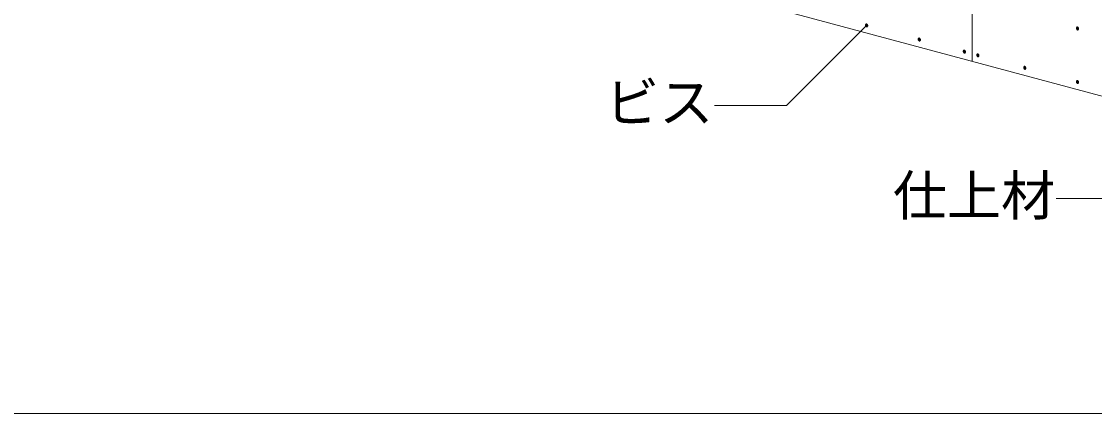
# Model space of a CAD drawing. Units: millimetres, scale not verified. Extents: x -23400 to 38824, y -71984 to 16500.
# Drawn here: x -10954 to -7380, y -10019 to -8715 of the extents above; entities that cross this region are included whole.
import ezdxf
from ezdxf.enums import TextEntityAlignment as Align

# ---------------------------------------------------------------- set-up
doc = ezdxf.new("R2010")
doc.units = ezdxf.units.MM
doc.header["$LTSCALE"] = 120
for name, color, linetype, lineweight in [('B-6_文字・矢印', 7, 'Continuous', 18), ('B-C_ビス・アンカーボルト・強調図形', 2, 'Continuous', 25), ('B-D_パネル', 4, 'Continuous', 9), ('F-3_ランナー', 4, 'Continuous', 9)]:
    doc.layers.add(name, color=color, linetype=linetype, lineweight=lineweight)
doc.styles.add('ＭＳ ゴシック', font='')
doc.styles.get('ＭＳ ゴシック').set_extended_font_data('MS Gothic')

msp = doc.modelspace()

# ---------------------------------------------------------------- linework, layer by layer
at = {"layer": 'B-6_文字・矢印'}
for p, q in [((-8405.8, -8993.9), (-8139.8, -8727.8)), ((-8645.8, -8993.9), (-8405.8, -8993.9))]:
    msp.add_line(p, q, dxfattribs=at)
msp.add_lwpolyline([(-7507.4, -9304), (-7267.4, -9304), (-6969.7, -9006.3)], dxfattribs=at)
at = {"layer": 'B-C_ビス・アンカーボルト・強調図形'}
for p, q in [((-8141.3, -8728.5), (-8140.7, -8728.1)), ((-8140.9, -8725.7), (-8140.4, -8726.5)), ((-8140.7, -8729.6), (-8140, -8729.2)), ((-8140.1, -8725.2), (-8139.6, -8726)), ((-8138.6, -8729.8), (-8138.1, -8730.6)), ((-8138.1, -8726.6), (-8137.5, -8726.3)), ((-8137.7, -8729.3), (-8137.2, -8730.1)), ((-8137.5, -8727.7), (-8136.8, -8727.3)), ((-7438.9, -8738.7), (-7438.2, -8738.3)), ((-7438.5, -8735.9), (-7438, -8736.7)), ((-7438.3, -8739.8), (-7437.6, -8739.4)), ((-7437.7, -8735.4), (-7437.2, -8736.3)), ((-7436.1, -8740), (-7435.7, -8740.8)), ((-7435.7, -8736.9), (-7435, -8736.5)), ((-7435.3, -8739.5), (-7434.8, -8740.4)), ((-7435.1, -8737.9), (-7434.4, -8737.6)), ((-7965.7, -8775.5), (-7965.1, -8775.2)), ((-7965.3, -8772.7), (-7964.8, -8773.6)), ((-7965.1, -8776.6), (-7964.4, -8776.2)), ((-7964.5, -8772.2), (-7964, -8773.1)), ((-7963, -8776.8), (-7962.5, -8777.7)), ((-7962.5, -8773.7), (-7961.9, -8773.3)), ((-7962.1, -8776.3), (-7961.6, -8777.2)), ((-7961.9, -8774.8), (-7961.2, -8774.4)), ((-7815.7, -8815.7), (-7815.1, -8815.3)), ((-7815.4, -8812.9), (-7814.9, -8813.8)), ((-7815.1, -8816.8), (-7814.5, -8816.4)), ((-7814.5, -8812.4), (-7814, -8813.3)), ((-7813, -8817), (-7812.5, -8817.9)), ((-7812.6, -8813.9), (-7811.9, -8813.5)), ((-7812.1, -8816.5), (-7811.7, -8817.4)), ((-7811.9, -8815), (-7811.3, -8814.6)), ((-7770.7, -8827.8), (-7770, -8827.4)), ((-7770.3, -8825), (-7769.8, -8825.8)), ((-7769.4, -8824.5), (-7768.9, -8825.4)), ((-7767.5, -8826), (-7766.8, -8825.6)), ((-7766.8, -8827), (-7766.2, -8826.7)), ((-7770, -8828.9), (-7769.4, -8828.5)), ((-7767.9, -8829.1), (-7767.4, -8829.9)), ((-7767.1, -8828.6), (-7766.6, -8829.5)), ((-7614.5, -8869.6), (-7613.8, -8869.3)), ((-7614.1, -8866.8), (-7613.6, -8867.7)), ((-7613.9, -8870.7), (-7613.2, -8870.3)), ((-7613.3, -8866.4), (-7612.8, -8867.2)), ((-7611.8, -8870.9), (-7611.3, -8871.8)), ((-7611.3, -8867.8), (-7610.7, -8867.4)), ((-7610.9, -8870.4), (-7610.4, -8871.3)), ((-7610.7, -8868.9), (-7610, -8868.5)), ((-7438.9, -8916.7), (-7438.2, -8916.3)), ((-7438.5, -8913.9), (-7438, -8914.7)), ((-7438.3, -8917.8), (-7437.6, -8917.4)), ((-7437.7, -8913.4), (-7437.2, -8914.3)), ((-7436.1, -8918), (-7435.7, -8918.8)), ((-7435.7, -8914.9), (-7435, -8914.5)), ((-7435.3, -8917.5), (-7434.8, -8918.4)), ((-7435.1, -8915.9), (-7434.4, -8915.6))]:
    msp.add_line(p, q, dxfattribs=at)
for points in [[(-8141.3, -8724.1), (-8141.8, -8724.5), (-8142.1, -8724.9), (-8142.5, -8725.5), (-8142.7, -8726.1), (-8142.8, -8726.8), (-8142.7, -8727.5), (-8142.6, -8728.2), (-8142.4, -8728.9), (-8142, -8729.6), (-8141.6, -8730.2), (-8141.1, -8730.8), (-8140.5, -8731.3), (-8139.9, -8731.7), (-8139.3, -8731.9), (-8138.7, -8732), (-8138, -8732.1), (-8137.4, -8731.9), (-8136.9, -8731.7), (-8136.4, -8731.3), (-8136, -8730.9), (-8135.7, -8730.3), (-8135.5, -8729.7), (-8135.4, -8729), (-8135.4, -8728.3), (-8135.6, -8727.6), (-8135.8, -8726.9), (-8136.1, -8726.2), (-8136.6, -8725.6), (-8137.1, -8725), (-8137.6, -8724.5), (-8138.2, -8724.2), (-8138.9, -8723.9), (-8139.5, -8723.8), (-8140.1, -8723.8), (-8140.7, -8723.9)], [(-7438.8, -8734.3), (-7439.3, -8734.7), (-7439.7, -8735.1), (-7440, -8735.7), (-7440.2, -8736.3), (-7440.3, -8737), (-7440.3, -8737.7), (-7440.2, -8738.4), (-7440, -8739.1), (-7439.6, -8739.8), (-7439.2, -8740.5), (-7438.7, -8741), (-7438.1, -8741.5), (-7437.5, -8741.9), (-7436.9, -8742.1), (-7436.2, -8742.3), (-7435.6, -8742.3), (-7435, -8742.2), (-7434.5, -8741.9), (-7434, -8741.6), (-7433.6, -8741.1), (-7433.3, -8740.6), (-7433.1, -8739.9), (-7433, -8739.3), (-7433, -8738.5), (-7433.1, -8737.8), (-7433.4, -8737.1), (-7433.7, -8736.4), (-7434.1, -8735.8), (-7434.6, -8735.2), (-7435.2, -8734.8), (-7435.8, -8734.4), (-7436.4, -8734.1), (-7437.1, -8734), (-7437.7, -8734), (-7438.3, -8734.1)], [(-7965.7, -8771.2), (-7966.1, -8771.5), (-7966.5, -8772), (-7966.8, -8772.5), (-7967.1, -8773.2), (-7967.1, -8773.8), (-7967.1, -8774.5), (-7967, -8775.3), (-7966.8, -8776), (-7966.4, -8776.7), (-7966, -8777.3), (-7965.5, -8777.9), (-7964.9, -8778.3), (-7964.3, -8778.7), (-7963.7, -8779), (-7963.1, -8779.1), (-7962.4, -8779.1), (-7961.8, -8779), (-7961.3, -8778.8), (-7960.8, -8778.4), (-7960.4, -8777.9), (-7960.1, -8777.4), (-7959.9, -8776.8), (-7959.8, -8776.1), (-7959.8, -8775.4), (-7960, -8774.7), (-7960.2, -8773.9), (-7960.5, -8773.3), (-7960.9, -8772.6), (-7961.4, -8772.1), (-7962, -8771.6), (-7962.6, -8771.2), (-7963.3, -8771), (-7963.9, -8770.8), (-7964.5, -8770.8), (-7965.1, -8770.9)], [(-7815.7, -8811.4), (-7816.2, -8811.7), (-7816.6, -8812.2), (-7816.9, -8812.7), (-7817.1, -8813.3), (-7817.2, -8814), (-7817.2, -8814.7), (-7817, -8815.5), (-7816.8, -8816.2), (-7816.5, -8816.9), (-7816, -8817.5), (-7815.5, -8818), (-7815, -8818.5), (-7814.4, -8818.9), (-7813.7, -8819.1), (-7813.1, -8819.3), (-7812.5, -8819.3), (-7811.9, -8819.2), (-7811.3, -8818.9), (-7810.8, -8818.6), (-7810.4, -8818.1), (-7810.1, -8817.6), (-7809.9, -8817), (-7809.8, -8816.3), (-7809.9, -8815.6), (-7810, -8814.8), (-7810.2, -8814.1), (-7810.6, -8813.4), (-7811, -8812.8), (-7811.5, -8812.2), (-7812, -8811.8), (-7812.6, -8811.4), (-7813.3, -8811.1), (-7813.9, -8811), (-7814.6, -8811), (-7815.1, -8811.1)], [(-7770.6, -8823.4), (-7771.1, -8823.8), (-7771.5, -8824.3), (-7771.8, -8824.8), (-7772, -8825.4), (-7772.1, -8826.1), (-7772.1, -8826.8), (-7771.9, -8827.5), (-7771.7, -8828.3), (-7771.4, -8828.9), (-7771, -8829.6), (-7770.5, -8830.1), (-7769.9, -8830.6), (-7769.3, -8831), (-7768.6, -8831.2), (-7768, -8831.4), (-7767.4, -8831.4), (-7766.8, -8831.3), (-7766.2, -8831), (-7765.8, -8830.7), (-7765.4, -8830.2), (-7765.1, -8829.7), (-7764.8, -8829), (-7764.8, -8828.4), (-7764.8, -8827.6), (-7764.9, -8826.9), (-7765.1, -8826.2), (-7765.5, -8825.5), (-7765.9, -8824.9), (-7766.4, -8824.3), (-7767, -8823.9), (-7767.6, -8823.5), (-7768.2, -8823.2), (-7768.8, -8823.1), (-7769.5, -8823.1), (-7770.1, -8823.2)], [(-7614.5, -8865.3), (-7614.9, -8865.6), (-7615.3, -8866.1), (-7615.6, -8866.6), (-7615.8, -8867.3), (-7615.9, -8867.9), (-7615.9, -8868.7), (-7615.8, -8869.4), (-7615.6, -8870.1), (-7615.2, -8870.8), (-7614.8, -8871.4), (-7614.3, -8872), (-7613.7, -8872.4), (-7613.1, -8872.8), (-7612.5, -8873.1), (-7611.9, -8873.2), (-7611.2, -8873.2), (-7610.6, -8873.1), (-7610.1, -8872.9), (-7609.6, -8872.5), (-7609.2, -8872), (-7608.9, -8871.5), (-7608.7, -8870.9), (-7608.6, -8870.2), (-7608.6, -8869.5), (-7608.7, -8868.8), (-7609, -8868), (-7609.3, -8867.4), (-7609.7, -8866.7), (-7610.2, -8866.2), (-7610.8, -8865.7), (-7611.4, -8865.3), (-7612, -8865.1), (-7612.7, -8864.9), (-7613.3, -8864.9), (-7613.9, -8865)], [(-7438.8, -8912.3), (-7439.3, -8912.7), (-7439.7, -8913.1), (-7440, -8913.7), (-7440.2, -8914.3), (-7440.3, -8915), (-7440.3, -8915.7), (-7440.2, -8916.4), (-7440, -8917.1), (-7439.6, -8917.8), (-7439.2, -8918.5), (-7438.7, -8919), (-7438.1, -8919.5), (-7437.5, -8919.9), (-7436.9, -8920.1), (-7436.2, -8920.3), (-7435.6, -8920.3), (-7435, -8920.2), (-7434.5, -8919.9), (-7434, -8919.6), (-7433.6, -8919.1), (-7433.3, -8918.6), (-7433.1, -8917.9), (-7433, -8917.3), (-7433, -8916.5), (-7433.1, -8915.8), (-7433.4, -8915.1), (-7433.7, -8914.4), (-7434.1, -8913.8), (-7434.6, -8913.2), (-7435.2, -8912.8), (-7435.8, -8912.4), (-7436.4, -8912.1), (-7437.1, -8912), (-7437.7, -8912), (-7438.3, -8912.1)]]:
    msp.add_lwpolyline(points, close=True, dxfattribs=at)
for centre, radius, start, end in [((-8139.7, -8728.3), 1.6, 186.951, 233.049), ((-8138.2, -8729.4), 4.58, 113.8919, 126.1081), ((-8141.4, -8727.2), 1.16, 308.7678, 35.3238), ((-8139.6, -8730.3), 1.16, 24.6762, 111.2322), ((-8138.5, -8725.6), 1.16, 204.6762, 291.2322), ((-8138.5, -8728.9), 1.78, 284.0911, 315.9089), ((-8136.8, -8728.6), 1.16, 128.7678, 215.3238), ((-8138.8, -8727.7), 1.99, 11.7102, 48.2898), ((-7437.3, -8738.5), 1.6, 186.951, 233.049), ((-7435.8, -8739.6), 4.58, 113.8919, 126.1081), ((-7439, -8737.4), 1.16, 308.7678, 35.3238), ((-7437.2, -8740.5), 1.16, 24.6762, 111.2322), ((-7436.1, -8735.8), 1.16, 204.6762, 291.2322), ((-7436.1, -8739.1), 1.78, 284.0911, 315.9089), ((-7434.4, -8738.8), 1.16, 128.7678, 215.3238), ((-7436.4, -8738), 1.99, 11.7102, 48.2898), ((-7964.1, -8775.3), 1.6, 186.951, 233.049), ((-7962.6, -8776.4), 4.58, 113.8919, 126.1081), ((-7965.8, -8774.3), 1.16, 308.7678, 35.3238), ((-7964, -8777.3), 1.16, 24.6762, 111.2322), ((-7962.9, -8772.6), 1.16, 204.6762, 291.2322), ((-7962.9, -8776), 1.78, 284.0911, 315.9089), ((-7961.2, -8775.7), 1.16, 128.7678, 215.3238), ((-7963.2, -8774.8), 1.99, 11.7102, 48.2898), ((-7814.2, -8815.5), 1.6, 186.951, 233.049), ((-7812.7, -8816.6), 4.58, 113.8919, 126.1081), ((-7815.8, -8814.4), 1.16, 308.7678, 35.3238), ((-7814, -8817.5), 1.16, 24.6762, 111.2322), ((-7813, -8812.8), 1.16, 204.6762, 291.2322), ((-7812.9, -8816.1), 1.78, 284.0911, 315.9089), ((-7811.2, -8815.9), 1.16, 128.7678, 215.3238), ((-7813.2, -8815), 1.99, 11.7102, 48.2898), ((-7769.1, -8827.6), 1.6, 186.951, 233.049), ((-7767.6, -8828.7), 4.58, 113.8919, 126.1081), ((-7770.7, -8826.5), 1.16, 308.7678, 35.3238), ((-7767.9, -8824.9), 1.16, 204.6762, 291.2322), ((-7766.1, -8827.9), 1.16, 128.7678, 215.3238), ((-7768.1, -8827.1), 1.99, 11.7102, 48.2898), ((-7769, -8829.6), 1.16, 24.6762, 111.2322), ((-7767.8, -8828.2), 1.78, 284.0911, 315.9089), ((-7612.9, -8869.4), 1.6, 186.951, 233.049), ((-7611.4, -8870.5), 4.58, 113.8919, 126.1081), ((-7614.6, -8868.4), 1.16, 308.7678, 35.3238), ((-7612.8, -8871.4), 1.16, 24.6762, 111.2322), ((-7611.7, -8866.7), 1.16, 204.6762, 291.2322), ((-7611.7, -8870.1), 1.78, 284.0911, 315.9089), ((-7610, -8869.8), 1.16, 128.7678, 215.3238), ((-7612, -8868.9), 1.99, 11.7102, 48.2898), ((-7437.3, -8916.5), 1.6, 186.951, 233.049), ((-7435.8, -8917.6), 4.58, 113.8919, 126.1081), ((-7439, -8915.4), 1.16, 308.7678, 35.3238), ((-7437.2, -8918.5), 1.16, 24.6762, 111.2322), ((-7436.1, -8913.8), 1.16, 204.6762, 291.2322), ((-7436.1, -8917.1), 1.78, 284.0911, 315.9089), ((-7434.4, -8916.8), 1.16, 128.7678, 215.3238), ((-7436.4, -8916), 1.99, 11.7102, 48.2898)]:
    msp.add_arc(centre, radius, start, end, dxfattribs=at)
at = {"layer": 'B-D_パネル'}
for p, q in [((-7787.9, -4130.6), (-7787.9, -8847)), ((-5043.3, -9582.4), (-9216.2, -8464.3))]:
    msp.add_line(p, q, dxfattribs=at)
at = {"layer": 'F-3_ランナー', "color": 3, "lineweight": 18}
msp.add_line((-234.5, -10019.2), (-22914.5, -10019.2), dxfattribs=at)

# ---------------------------------------------------------------- texts
at = {"layer": 'B-6_文字・矢印', "style": 'ＭＳ ゴシック'}
for s, p in [('ビス', (-9009.7, -9089.2)), ('仕上材', (-8051.3, -9399.4))]:
    msp.add_text(s, height=132, dxfattribs=at).set_placement(p, align=Align.BOTTOM_LEFT)

doc.saveas('drawing.dxf')
